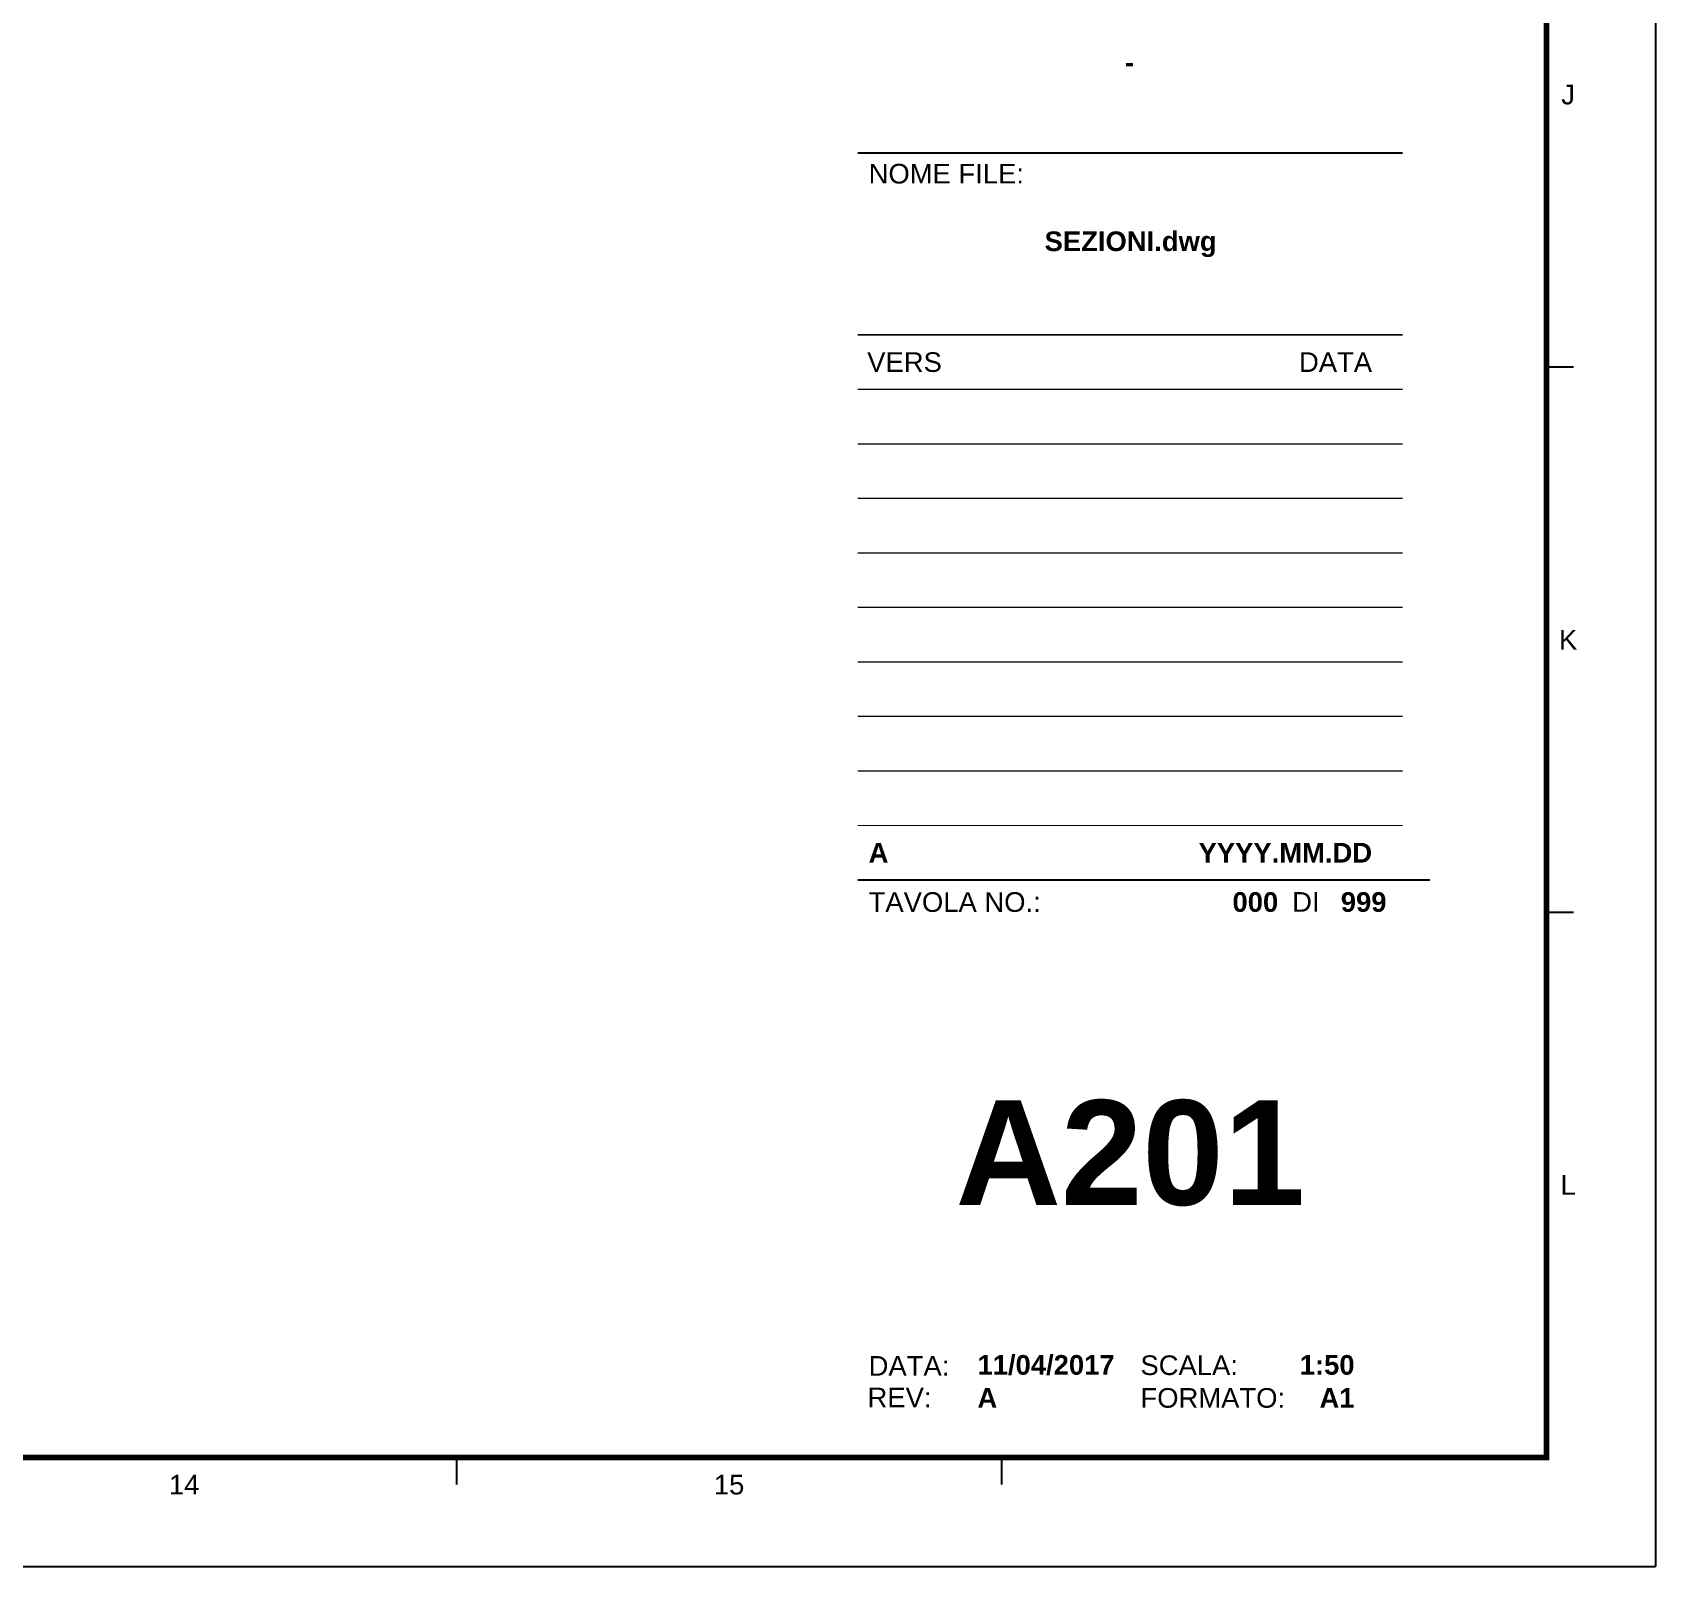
# Paper-space layout 'A000' of a CAD drawing. Header units: metres, sheet in millimetres. Extents: x -6 to 588, y -18 to 402.
# Drawn here: x 483 to 588.3, y -17.9 to 81.6 of the extents above; entities that cross this region are included whole.
import ezdxf
from ezdxf.enums import TextEntityAlignment as Align

# ---------------------------------------------------------------- set-up
doc = ezdxf.new("R2010")
doc.units = ezdxf.units.M
doc.header["$MEASUREMENT"] = 0
doc.layers.add('G-ANNO-NPLT', color=210, linetype='Continuous', plot=False)
doc.layers.add('G-ANNO-TEXT', color=3, linetype='Continuous')
doc.layers.add('G-ANNO-TTLB', color=3, linetype='Continuous')
doc.styles.add('ARIAL', font='arial.ttf')
doc.styles.add('ARIAL-BOLD', font='')
doc.styles.get('ARIAL-BOLD').set_extended_font_data('Arial', bold=True)

# ---------------------------------------------------------------- blocks, each defined once
blk = doc.blocks.new('A1_GRID_LAYOUT')
at = {"layer": 'G-ANNO-NPLT', "const_width": 0.18}
for points in [[(841, 0), (841, 594)], [(841, 0), (0, 0)]]:
    blk.add_lwpolyline(points, dxfattribs=at)
at = {"layer": 'G-ANNO-TTLB', "const_width": 0.5, "flags": 128}
blk.add_lwpolyline([(25, 584), (25, 10), (831, 10), (831, 584)], close=True, dxfattribs=at)
at = {"layer": 'G-ANNO-TTLB', "const_width": 0.18, "flags": 128}
for points in [[(833.5, 110), (831, 110)], [(833.5, 110), (831, 110)], [(833.5, 60), (831, 60)], [(833.5, 60), (831, 60)], [(731, 10), (731, 7.5)], [(781, 10), (781, 7.5)]]:
    blk.add_lwpolyline(points, dxfattribs=at)
at = {"layer": 'G-ANNO-TTLB', "const_width": 0.18}
blk.add_lwpolyline([(716.5, 10), (776.5, 10)], dxfattribs=at)
at = {"layer": 'G-ANNO-TEXT', "style": 'ARIAL'}
for s, p in [('J', (832.98, 135)), ('K', (832.98, 85)), ('L', (832.98, 35)), ('14', (706, 7.51)), ('15', (756, 7.51))]:
    blk.add_text(s, height=1.8, dxfattribs=at).set_placement(p, align=Align.MIDDLE_CENTER)
blk = doc.blocks.new('BLOCK_TITLE')
at = {"layer": 'G-ANNO-TTLB'}
for points, const_width in [([(-50, 116.67), (0, 116.67)], 0.18), ([(-50, 116.67), (0, 116.67)], 0.18), ([(-50, 100), (0, 100)], 0.18), ([(-50, 95), (0, 95)], 0.12), ([(-50, 90), (0, 90)], 0.12), ([(-50, 85), (0, 85)], 0.12), ([(-50, 80), (0, 80)], 0.12), ([(-50, 75), (0, 75)], 0.12), ([(-50, 70), (0, 70)], 0.12), ([(-50, 65), (0, 65)], 0.12), ([(-50, 60), (0, 60)], 0.12), ([(-50, 55), (0, 55)], 0.12), ([(-50, 50), (0, 50)], 0.18), ([(-50, 50), (0, 50)], 0.18)]:
    blk.add_lwpolyline(points, dxfattribs=dict(at, const_width=const_width))
at = {"layer": 'G-ANNO-TTLB', "const_width": 0.18, "flags": 128}
blk.add_lwpolyline([(2.5, 50), (0, 50)], dxfattribs=at)
blk.add_lwpolyline([(2.5, 50), (0, 50)], dxfattribs=at)
at = {"layer": 'G-ANNO-TEXT', "style": 'ARIAL'}
for s, p in [('NOME FILE:', (-49, 115.68)), ('TAVOLA NO.:', (-49, 48.88))]:
    blk.add_text(s, height=1.8, dxfattribs=at).set_placement(p, align=Align.TOP_LEFT)
for s, p in [('VERS', (-49.13, 97.5)), ('DI', (-10.14, 47.99)), ('DATA:', (-49, 5.44)), ('SCALA:', (-24.06, 5.5)), ('REV:', (-49.1, 2.54)), ('FORMATO:', (-24.06, 2.5))]:
    blk.add_text(s, height=1.8, dxfattribs=at).set_placement(p, align=Align.MIDDLE_LEFT)
at = {"layer": 'G-ANNO-TEXT'}
for s, style, p in [('DATA', 'ARIAL', (-2.81, 97.5)), ('A1', 'ARIAL-BOLD', (-4.42, 2.5))]:
    blk.add_text(s, height=1.8, dxfattribs=dict(at, style=style)).set_placement(p, align=Align.MIDDLE_RIGHT)
at = {"layer": 'G-ANNO-TEXT', "style": 'ARIAL-BOLD'}
for tag, p, height in [('PROJECT_TITLE_001', (-45.32, 222.27), 3.6), ('STUDENTS_001', (-31.83, 160.46), 1.8), ('STUDENTS_002', (-31.97, 157.43), 1.8), ('STUDENTS_003', (-31.98, 154.4), 1.8), ('DRAWING_TITLE_001', (-35.37, 141), 1.8), ('NOTES_001', (-25.48, 124.1), 1.8), ('FILENAME_001', (-32.86, 107.68), 1.8)]:
    blk.add_attdef(tag, p, '', height=height, dxfattribs=at)
at = {"layer": 'G-ANNO-TEXT', "style": 'ARIAL-BOLD', "flags": 2}
for tag, p in [('CLASS_001', (-38.72, 192.28)), ('CLASS_002', (-34.96, 189.25)), ('PROFESSOR_001', (-36.33, 174.1))]:
    blk.add_attdef(tag, p, '', height=1.8, dxfattribs=at)
at = {"layer": 'G-ANNO-TEXT', "style": 'ARIAL-BOLD'}
for tag, p in [('VERSION_9', (-49, 92.5)), ('VERSION_8', (-49, 87.5)), ('VERSION_7', (-49, 82.5)), ('VERSION_6', (-49, 77.5)), ('VERSION_5', (-49, 72.5)), ('VERSION_4', (-49, 67.5)), ('VERSION_3', (-49, 62.5)), ('VERSION_2', (-49, 57.5)), ('VERSION_1', (-49, 52.5)), ('SHEET_TOTAL', (-5.68, 47.98)), ('DATE', (-39.01, 5.53)), ('REV', (-39.01, 2.51))]:
    blk.add_attdef(tag, text='', height=1.8, dxfattribs=at).set_placement(p, align=Align.MIDDLE_LEFT)
for tag, p in [('DATA_9', (-2.81, 92.5)), ('DATA_8', (-2.81, 87.5)), ('DATA_7', (-2.81, 82.5)), ('DATA_6', (-2.81, 77.5)), ('DATA_5', (-2.81, 72.5)), ('DATA_4', (-2.81, 67.5)), ('DATA_3', (-2.81, 62.5)), ('DATA_2', (-2.81, 57.5)), ('DATA_1', (-2.81, 52.5)), ('SHEET_COPY', (-11.42, 47.98)), ('SCALE', (-4.42, 5.53))]:
    blk.add_attdef(tag, text='', height=1.8, dxfattribs=at).set_placement(p, align=Align.MIDDLE_RIGHT)
blk.add_attdef('SHEET', text='', height=9.6, dxfattribs=at).set_placement((-25, 25), align=Align.MIDDLE_CENTER)

psp = doc.layouts.new('A000')

# ---------------------------------------------------------------- block references
ref = psp.add_blockref('BLOCK_TITLE', (571.824, -8.634), dxfattribs=dict(xscale=0.7063020214030911, yscale=0.7063020214030911, zscale=0.7063020214030911))
ref.add_attrib('SHEET_COPY', '000', dxfattribs={"layer": 'G-ANNO-TEXT', "height": 1.2713, "style": 'ARIAL-BOLD'}).set_placement((563.756, 25.255), align=Align.MIDDLE_RIGHT)
ref.add_attrib('SHEET_TOTAL', '999', dxfattribs={"layer": 'G-ANNO-TEXT', "height": 1.2713, "style": 'ARIAL-BOLD'}).set_placement((567.812, 25.255), align=Align.MIDDLE_LEFT)
ref.add_attrib('SCALE', '1:50', dxfattribs={"layer": 'G-ANNO-TEXT', "height": 1.2713, "style": 'ARIAL-BOLD'}).set_placement((568.705, -4.728), align=Align.MIDDLE_RIGHT)
ref.add_attrib('REV', 'A', dxfattribs={"layer": 'G-ANNO-TEXT', "height": 1.271, "style": 'ARIAL-BOLD'}).set_placement((544.268, -6.864), align=Align.MIDDLE_LEFT)
ref.add_attrib('DATE', '11/04/2017', dxfattribs={"layer": 'G-ANNO-TEXT', "height": 1.2713, "style": 'ARIAL-BOLD'}).set_placement((544.268, -4.728), align=Align.MIDDLE_LEFT)
ref.add_attrib('SHEET', 'A201', dxfattribs={"layer": 'G-ANNO-TEXT', "height": 6.7805, "style": 'ARIAL-BOLD'}).set_placement((554.167, 9.024), align=Align.MIDDLE_CENTER)
ref.add_attrib('DATA_1', 'YYYY.MM.DD', dxfattribs={"layer": 'G-ANNO-TEXT', "height": 1.2713, "style": 'ARIAL-BOLD'}).set_placement((569.842, 28.447), align=Align.MIDDLE_RIGHT)
ref.add_attrib('VERSION_1', 'A', dxfattribs={"layer": 'G-ANNO-TEXT', "height": 1.271, "style": 'ARIAL-BOLD'}).set_placement((537.215, 28.447), align=Align.MIDDLE_LEFT)
ref.add_attrib('FILENAME_001', 'SEZIONI.dwg', (548.616, 67.423), dxfattribs={"layer": 'G-ANNO-TEXT', "height": 1.27134, "style": 'ARIAL-BOLD'})
ref.add_attrib('NOTES_001', '-', (553.828, 79.018), dxfattribs={"layer": 'G-ANNO-TEXT', "height": 1.271, "style": 'ARIAL-BOLD'})

# ---------------------------------------------------------------- next in the draw order: block references
at = {"xscale": 0.7063020214030911, "yscale": 0.7063020214030911, "zscale": 0.7063020214030911}
psp.add_blockref('A1_GRID_LAYOUT', (-5.792, -17.79), dxfattribs=at)

doc.saveas('drawing.dxf')
